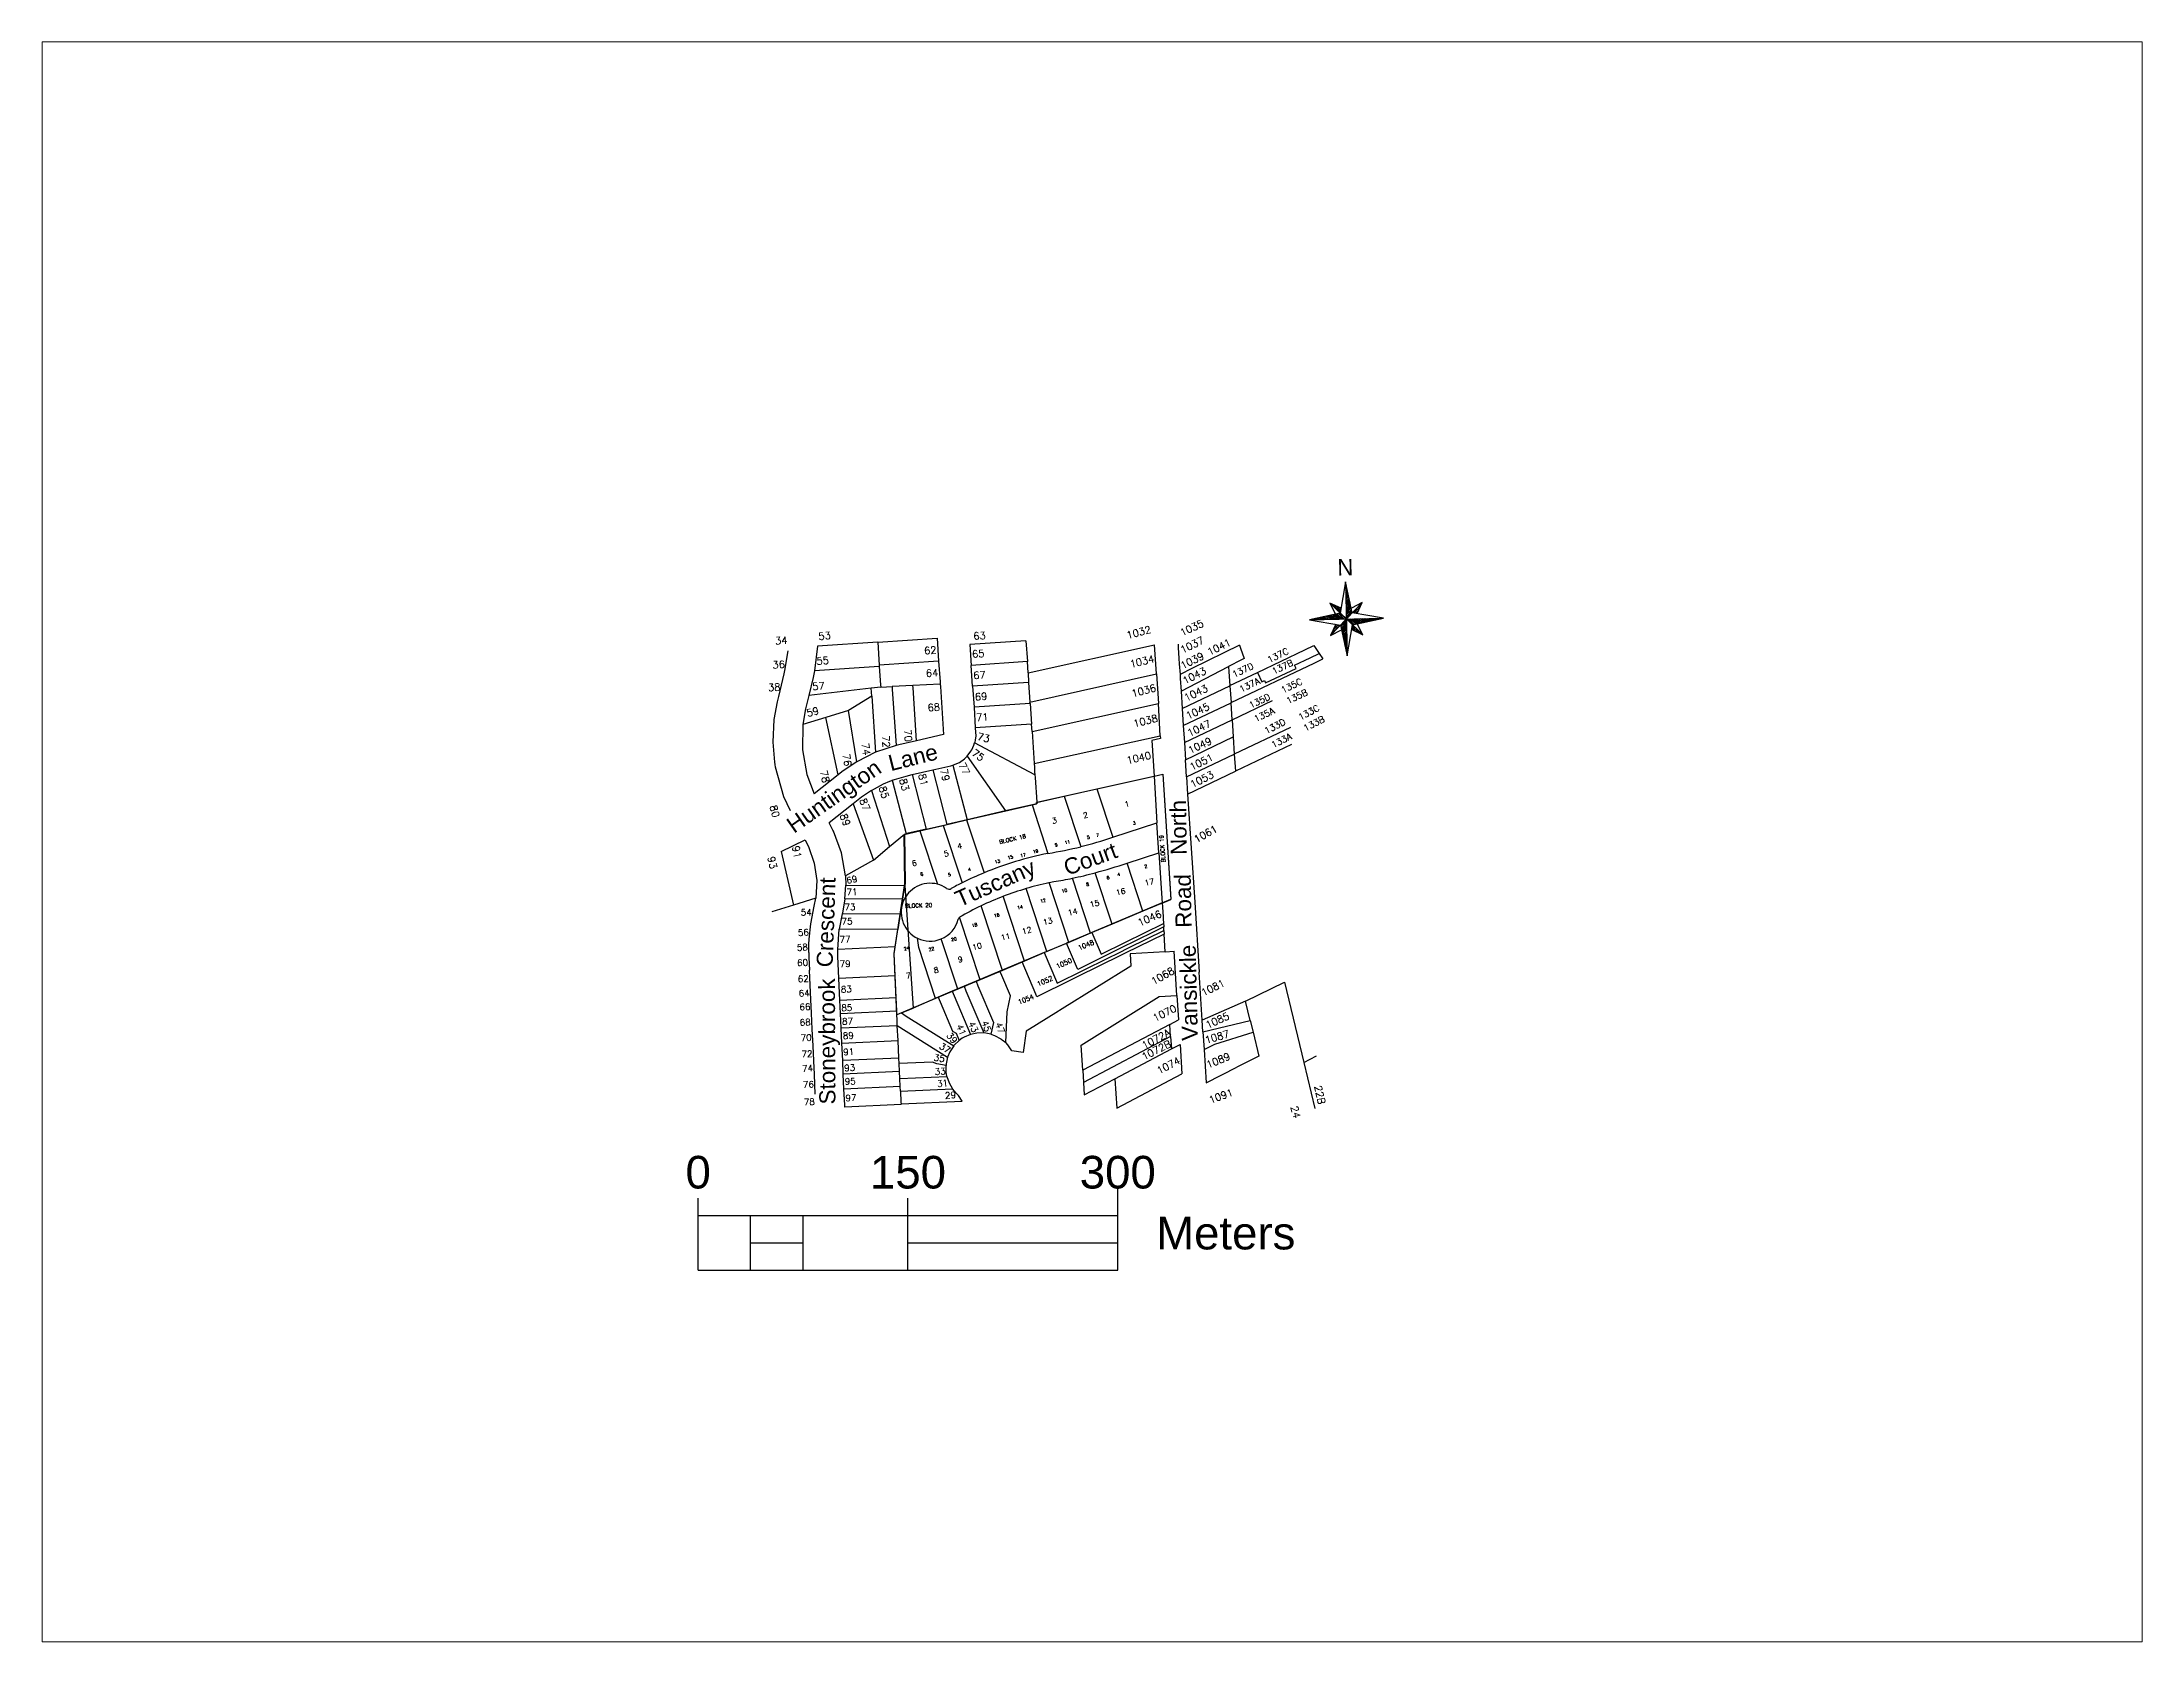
# Paper-space layout 'Layout1' of a CAD drawing. Header units: inches. Extents: x 1.05 to 9.45, y 0.8 to 7.2.
# The model-space entities are those that its viewports show. They can reach past a viewport. Long polylines and large blocks are cut down to what shows.
import ezdxf
from ezdxf.enums import TextEntityAlignment as Align

# ---------------------------------------------------------------- set-up
doc = ezdxf.new("R2010")
doc.units = ezdxf.units.IN
doc.header["$MEASUREMENT"] = 0
doc.layers.get('0').update_dxf_attribs({"color": 170})
for name, color, linetype, lineweight in [('Address', 3, 'Continuous', 30), ('Lot_Num', 6, 'Continuous', 30), ('Parcel', 8, 'Continuous', 30), ('Street Name', 244, 'Continuous', 30)]:
    doc.layers.add(name, color=color, linetype=linetype, lineweight=lineweight)
doc.layers.add('NewParcel', color=10, linetype='Continuous')
doc.styles.add('$1$North Arrow Text', font='', dxfattribs={"height": 0.1})
doc.styles.add('$5$Scale Bar', font='arial.ttf')
doc.styles.add('ROMANS', font='romans.shx', dxfattribs={"height": 0.05})
doc.styles.get("Standard").update_dxf_attribs({"font": 'arial.ttf'})
doc.styles.get('$1$North Arrow Text').set_extended_font_data('Bodoni MT')

# ---------------------------------------------------------------- blocks, each defined once
blk = doc.blocks.new('*U18')
at = {"linetype": 'ByBlock', "lineweight": -2}
h = blk.add_hatch(dxfattribs=at)
h.set_pattern_fill('ANSI31', color=0, scale=0.070276, angle=1.1825, style=0)
h.set_pattern_definition([(46.1825, (-0.367462, -0.398262), (-0.00633846, 0.00608208), [])])
h.paths.add_polyline_path([(0, 0), (0.043, 0.045), (-0.006, 0.271)])
h = blk.add_hatch(dxfattribs=at)
h.set_pattern_fill('ANSI31', color=0, scale=0.070276, angle=91.1825, style=0)
h.set_pattern_definition([(136.1825, (0.398262, -0.367462), (-0.00608208, -0.00633846), [])])
h.paths.add_polyline_path([(-0.271, -0.006), (0, 0), (-0.045, 0.043)])
h = blk.add_hatch(dxfattribs=at)
h.set_pattern_fill('ANSI31', color=0, scale=0.070276, angle=214.1825, style=0)
h.set_pattern_definition([(259.1825, (0.398262, -0.367462), (0.00862842, -0.00164869), [])])
h.paths.add_polyline_path([(-0.121, 0.116), (-0.045, 0.043), (-0.039, 0.078)])
h = blk.add_hatch(dxfattribs=at)
h.set_pattern_fill('ANSI31', color=0, scale=0.070276, angle=-88.8175, style=0)
h.set_pattern_definition([(316.1825, (-0.398262, 0.367462), (0.00608208, 0.00633846), [])])
h.paths.add_polyline_path([(0.271, 0.006), (0, 0), (0.045, -0.043)])
h = blk.add_hatch(dxfattribs=at)
h.set_pattern_fill('ANSI31', color=0, scale=0.070276, angle=124.1825, style=0)
h.set_pattern_definition([(169.1825, (-0.367462, -0.398262), (-0.00164869, -0.00862842), [])])
h.paths.add_polyline_path([(0.043, 0.045), (0.078, 0.039), (0.116, 0.121)])
h = blk.add_hatch(dxfattribs=at)
h.set_pattern_fill('ANSI31', color=0, scale=0.070276, angle=304.1825, style=0)
h.set_pattern_definition([(349.1825, (0.367462, 0.398262), (0.00164869, 0.00862842), [])])
h.paths.add_polyline_path([(-0.116, -0.121), (-0.043, -0.045), (-0.078, -0.039)])
h = blk.add_hatch(dxfattribs=at)
h.set_pattern_fill('ANSI31', color=0, scale=0.070276, angle=181.1825, style=0)
h.set_pattern_definition([(226.1825, (0.367462, 0.398262), (0.00633846, -0.00608208), [])])
h.paths.add_polyline_path([(0.006, -0.271), (0, 0), (-0.043, -0.045)])
h = blk.add_hatch(dxfattribs=at)
h.set_pattern_fill('ANSI31', color=0, scale=0.070276, angle=34.1825, style=0)
h.set_pattern_definition([(79.1825, (-0.398262, 0.367462), (-0.00862842, 0.00164869), [])])
h.paths.add_polyline_path([(0.121, -0.116), (0.045, -0.043), (0.039, -0.078)])
at = {"color": 0, "linetype": 'ByBlock', "lineweight": -2}
blk.add_lwpolyline([(0.045, -0.043), (0.271, 0.006), (0.043, 0.045), (-0.006, 0.271), (-0.045, 0.043), (-0.271, -0.006), (-0.043, -0.045), (0.006, -0.271)], close=True, dxfattribs=at)
for points in [[(-0.006, 0.271), (0.006, -0.271)], [(-0.271, -0.006), (0.271, 0.006)], [(0, 0), (-0.121, 0.116)], [(-0.039, 0.078), (-0.121, 0.116), (-0.079, 0.036)], [(0, 0), (-0.116, -0.121)], [(0, 0), (0.116, 0.121)], [(0, 0), (0.121, -0.116)], [(0.078, 0.039), (0.116, 0.121), (0.036, 0.079)], [(-0.078, -0.039), (-0.116, -0.121), (-0.036, -0.079)], [(0.039, -0.078), (0.121, -0.116), (0.079, -0.036)]]:
    blk.add_lwpolyline(points, dxfattribs=at)
at = {"color": 252, "linetype": 'ByBlock', "lineweight": -2, "insert": (-0.008, 0.379), "char_height": 0.12, "attachment_point": 5, "rotation": 1.1825, "style": '$1$North Arrow Text'}
blk.add_mtext('N', dxfattribs=at)
blk = doc.blocks.new('*U24')
for p, q in [((0, 0.25), (0, 0.33)), ((0.9645, 0.25), (0.9645, 0.33)), ((1.9291, 0.125), (1.9291, 0.375)), ((1.9291, 0.25), (1.9291, 0.33)), ((0, 0), (0, 0.25)), ((0.9645, 0.25), (0, 0.25)), ((0.2411, 0.125), (0.2411, 0.25)), ((0.4823, 0.125), (0.4823, 0.25)), ((1.9291, 0.25), (0.9645, 0.25)), ((0.9645, 0.125), (0.9645, 0.25)), ((0.2411, 0), (0.2411, 0.125)), ((0.2411, 0.125), (0.4823, 0.125)), ((0.4823, 0), (0.4823, 0.125)), ((0.9645, 0), (0.9645, 0.125)), ((0.9645, 0.125), (1.9291, 0.125)), ((1.9291, 0), (1.9291, 0.125)), ((0.4823, 0), (0.9645, 0)), ((0, 0), (0.2411, 0)), ((0.2411, 0), (0.4823, 0)), ((0.9645, 0), (1.9291, 0))]:
    blk.add_line(p, q)
at = {"style": '$5$Scale Bar'}
for tag, p in [('Map.ScaleBar.Div0', (0, 0.33)), ('Map.ScaleBar.Div', (2, 0.33)), ('Map.ScaleBar.Div2', (4, 0.33))]:
    blk.add_attdef(tag, text='', height=0.15, dxfattribs=at).set_placement(p, align=Align.BOTTOM_CENTER)
blk.add_attdef('Map.ScaleBar.Units.Label', text='', height=0.15, dxfattribs=at).set_placement((4.1763, 0.17), align=Align.MIDDLE_LEFT)
blk = doc.blocks.new('ACMAP_ANN_TEMPLATE_StreetName')
at = {"layer": 'Street Name'}
blk.add_attdef('Streetname', (0, 0), '', height=10, dxfattribs=at)
blk = doc.blocks.new('ACMAP_ANN_TEMPLATE_StreetSuf')
at = {"layer": 'Street Name'}
blk.add_attdef('streetsuf', (0, 0), '', height=10, dxfattribs=at)
blk = doc.blocks.new('ACMAP_ANN_TEMPLATE_sufdir')
at = {"layer": 'Street Name'}
blk.add_attdef('sufdir', (0, 0), '', height=10, dxfattribs=at)

msp = doc.modelspace()

# ---------------------------------------------------------------- linework, layer by layer
at = {"layer": 'NewParcel'}
for p, q in [((640461.5, 4780756.1), (640481.8, 4780760.6)), ((640481.8, 4780760.6), (640517.3, 4780768.5)), ((640481.8, 4780760.6), (640491.8, 4780730.5)), ((640517.4, 4780768.5), (640522.8, 4780769.8)), ((640522.8, 4780769.8), (640527.8, 4780691.8)), ((640400.8, 4780741.3), (640441.5, 4780750.7)), ((640441.5, 4780750.7), (640444.3, 4780751.3)), ((640441.5, 4780750.7), (640451.4, 4780720.5)), ((640444.3, 4780752.2), (640461.5, 4780756.1)), ((640444.3, 4780751.3), (640444.3, 4780752.2)), ((640461.5, 4780756.1), (640471.9, 4780724.7)), ((640362, 4780732.3), (640371.8, 4780734.6)), ((640362.4, 4780701.7), (640362, 4780732.3)), ((640371.8, 4780734.6), (640386.3, 4780737.9)), ((640371.8, 4780734.6), (640382.7, 4780701.3)), ((640386.3, 4780737.9), (640400.8, 4780741.3)), ((640386.3, 4780737.9), (640398.1, 4780702.2)), ((640400.8, 4780741.3), (640411.7, 4780708.4)), ((640491.8, 4780730.5), (640519.2, 4780739.4)), ((640500.7, 4780714.4), (640520.4, 4780720.9)), ((640520.4, 4780720.9), (640522.5, 4780689.6)), ((640491.4, 4780676.5), (640480.8, 4780708.4)), ((640510.5, 4780684.5), (640500.7, 4780714.4)), ((640355.7, 4780658.1), (640362.4, 4780701.7)), ((640362.4, 4780701.7), (640360.9, 4780692)), ((640360.9, 4780692), (640362.4, 4780701.7)), ((640362.4, 4780701.7), (640362.4, 4780701.7)), ((640436.9, 4780653.5), (640423.6, 4780693.8)), ((640450.8, 4780659.4), (640437.9, 4780698.6)), ((640452.1, 4780702.3), (640455, 4780702.9)), ((640464.3, 4780665.1), (640452.1, 4780702.3)), ((640477.9, 4780670.8), (640466.6, 4780705)), ((640359.7, 4780682.4), (640359.4, 4780682.5)), ((640360.4, 4780686.7), (640359.7, 4780682.4)), ((640361.2, 4780691.9), (640360.4, 4780686.7)), ((640360.9, 4780692), (640361.2, 4780691.9)), ((640409.2, 4780641.8), (640396.3, 4780680.8)), ((640423.1, 4780647.7), (640409.8, 4780687.9)), ((640510.5, 4780684.5), (640491.4, 4780676.5)), ((640522.5, 4780689.6), (640510.5, 4780684.5)), ((640522.5, 4780689.6), (640527.8, 4780691.8)), ((640371, 4780661.9), (640370.3, 4780667.7)), ((640395.3, 4780636), (640385, 4780667.3)), ((640477.9, 4780670.8), (640464.3, 4780665.1)), ((640491.4, 4780676.5), (640477.9, 4780670.8)), ((640357.4, 4780620), (640355.7, 4780658.1)), ((640381.5, 4780630.2), (640371, 4780661.9)), ((640436.9, 4780653.5), (640423.1, 4780647.7)), ((640450.8, 4780659.4), (640436.9, 4780653.5)), ((640464.3, 4780665.1), (640450.8, 4780659.4)), ((640358.6, 4780644.7), (640358.6, 4780644.7)), ((640409.2, 4780641.8), (640395.3, 4780636)), ((640423.1, 4780647.7), (640409.2, 4780641.8)), ((640381.5, 4780630.2), (640357.4, 4780620)), ((640395.3, 4780636), (640381.5, 4780630.2))]:
    msp.add_line(p, q, dxfattribs=at)
for points in [[(640517.4, 4780768.5), (640519.2, 4780739.4)], [(640520.4, 4780720.9), (640519.2, 4780739.4)]]:
    msp.add_lwpolyline(points, dxfattribs=at)
for centre, radius, start, end in [((640493.5, 4780511.1), 213.6, 101.3717, 112.5404), ((640411.6, 4780968.2), 250.9, 279.1306, 283.8978), ((640411.8, 4780968.3), 250.9, 283.8554, 288.5926), ((640493.5, 4780511.1), 213.6, 112.5406, 116.5456), ((640411.8, 4780968.3), 268.9, 281.7463, 284.8757), ((640412.4, 4780968.5), 268.9, 284.737, 289.1554), ((640378.1, 4780683.9), 18, 75.1003, 244.4741), ((640378.1, 4780683.9), 18, 55.4616, 75.244), ((640389.9, 4780701), 2.74, 235.4547, 298.812), ((640493.5, 4780511.1), 213.6, 116.5478, 118.6196), ((640493.6, 4780511.1), 195.6, 110.9387, 115.3494), ((640493.6, 4780511.1), 195.6, 106.5468, 110.9419), ((640493.5, 4780511.1), 195.6, 102.2451, 106.5414), ((640411.8, 4780968.3), 268.9, 279.2566, 281.7521), ((640378.1, 4780683.9), 18, 292.4163, 345.9124), ((640393.7, 4780681.5), 2.74, 314.8223, 346.1894), ((640493.6, 4780511.1), 195.6, 115.3756, 119.8294), ((640378.1, 4780683.9), 18, 244.3472, 292.4435)]:
    msp.add_arc(centre, radius, start, end, dxfattribs=at)
at = {"layer": 'Parcel', "color": 241, "linetype": 'Continuous'}
for p, q in [((640345.5, 4780851.8), (640308, 4780849.3)), ((640345.5, 4780851.8), (640382.5, 4780854.3)), ((640345.5, 4780851.8), (640346.5, 4780837.5)), ((640382.5, 4780854.3), (640383.4, 4780840)), ((640437.7, 4780852.7), (640402.8, 4780850.4)), ((640402.8, 4780850.4), (640403.6, 4780837.4)), ((640437.7, 4780852.8), (640437.7, 4780852.7)), ((640437.7, 4780852.7), (640438.6, 4780839.8)), ((640439, 4780832.9), (640517.7, 4780850.3)), ((640518.9, 4780832.1), (640517.7, 4780850.3)), ((640616.7, 4780849.8), (640620.1, 4780844.9)), ((640308, 4780849.3), (640306.2, 4780834.1)), ((640346.5, 4780836.8), (640306.2, 4780834.1)), ((640383.4, 4780840), (640346.5, 4780837.5)), ((640346.5, 4780837.5), (640346.5, 4780836.8)), ((640438.6, 4780839.8), (640403.6, 4780837.4)), ((640404.5, 4780824.5), (640403.6, 4780837.4)), ((640439, 4780832.9), (640438.6, 4780839.8)), ((640534.2, 4780821.4), (640563.8, 4780836.7)), ((640620.1, 4780844.9), (640622.4, 4780841.5)), ((640283.9, 4780818), (640287.3, 4780832.2)), ((640341.4, 4780823.2), (640302.6, 4780818.8)), ((640347.4, 4780823.9), (640341.4, 4780823.2)), ((640341.8, 4780818.3), (640341.4, 4780823.2)), ((640347.4, 4780823.9), (640354.4, 4780824.2)), ((640367.4, 4780824.9), (640354.4, 4780824.2)), ((640384.4, 4780825.7), (640367.4, 4780824.9)), ((640439.4, 4780826.8), (640404.5, 4780824.5)), ((640404.5, 4780824.5), (640405.4, 4780811.5)), ((640439, 4780832.9), (640439.4, 4780826.8)), ((640439.4, 4780826.8), (640440.2, 4780814.6)), ((640440.2, 4780814.6), (640518.9, 4780832.1)), ((640518.9, 4780832.1), (640520.1, 4780813.8)), ((640534.9, 4780810.7), (640564.6, 4780824.8)), ((640564.6, 4780824.9), (640581.8, 4780833.1)), ((640564.6, 4780824.8), (640564.6, 4780824.9)), ((640564.6, 4780824.8), (640565.3, 4780814.3)), ((640341.8, 4780818.3), (640327.3, 4780809.4)), ((640341.8, 4780818.3), (640344.1, 4780783.4)), ((640440.3, 4780813.8), (640405.4, 4780811.5)), ((640405.4, 4780811.5), (640406.2, 4780798.5)), ((640440.3, 4780813.8), (640440.2, 4780814.6)), ((640440.3, 4780813.8), (640441.2, 4780800.9)), ((640441.5, 4780796.4), (640520.1, 4780813.8)), ((640521.3, 4780793.7), (640520.1, 4780813.8)), ((640534.2, 4780821.4), (640534.9, 4780810.7)), ((640534.9, 4780810.7), (640535.6, 4780800)), ((640535.6, 4780800), (640565.3, 4780814.2)), ((640565.3, 4780814.2), (640565.3, 4780814.3)), ((640565.9, 4780803.6), (640565.3, 4780814.2)), ((640565.9, 4780803.6), (640591, 4780815.5)), ((640280.4, 4780789.7), (640281.1, 4780803.8)), ((640313.2, 4780805.1), (640298.9, 4780800.6)), ((640327.3, 4780809.4), (640313.2, 4780805.1)), ((640320.9, 4780769.3), (640313.2, 4780805.1)), ((640332.5, 4780777.5), (640327.3, 4780809.4)), ((640441.2, 4780800.9), (640406.2, 4780798.5)), ((640441.5, 4780796.4), (640441.2, 4780800.9)), ((640535.6, 4780800), (640536.3, 4780789.4)), ((640536.3, 4780789.4), (640565.9, 4780803.5)), ((640565.9, 4780803.5), (640565.9, 4780803.6)), ((640565.9, 4780803.5), (640566.6, 4780792.9)), ((640602.2, 4780798.9), (640567.3, 4780782.2)), ((640356.9, 4780787.6), (640344.1, 4780783.4)), ((640443.3, 4780769.4), (640405.8, 4780789.3)), ((640441.5, 4780796.4), (640442.8, 4780776.3)), ((640442.8, 4780776.3), (640521.3, 4780793.7)), ((640536.3, 4780789.4), (640536.9, 4780778.7)), ((640536.9, 4780778.7), (640566.6, 4780792.9)), ((640566.6, 4780792.9), (640567.3, 4780782.2)), ((640602.8, 4780788.2), (640568, 4780771.6)), ((640344.1, 4780783.4), (640332.5, 4780777.5)), ((640367, 4780769.5), (640379.7, 4780772.4)), ((640379.7, 4780772.4), (640388.4, 4780738.5)), ((640392.3, 4780775.4), (640401.1, 4780741.4)), ((640401.1, 4780780.9), (640424.9, 4780746.9)), ((640537.6, 4780768.1), (640536.9, 4780778.7)), ((640537.6, 4780768.1), (640567.3, 4780782.2)), ((640538.3, 4780757.4), (640568, 4780771.6)), ((640567.3, 4780782.2), (640568, 4780771.6)), ((640320.9, 4780769.3), (640306, 4780757.6)), ((640341.7, 4780759.7), (640352.9, 4780724.7)), ((640354.5, 4780766), (640363.1, 4780732.7)), ((640367, 4780769.5), (640375.7, 4780735.6)), ((640444.4, 4780752.3), (640517.4, 4780768.5)), ((640330.3, 4780751.3), (640315.2, 4780739.5)), ((640330.3, 4780751.3), (640342.9, 4780716.3)), ((640424.9, 4780746.9), (640401.1, 4780741.4)), ((640538.3, 4780757.4), (640542.8, 4780690.1)), ((640352.9, 4780724.7), (640362.1, 4780732.4)), ((640362.1, 4780732.4), (640363.1, 4780732.7)), ((640375.7, 4780735.6), (640388.4, 4780738.5)), ((640401.1, 4780741.4), (640388.4, 4780738.5)), ((640285.5, 4780721.7), (640300.3, 4780729)), ((640285.5, 4780721.7), (640293.1, 4780688.3)), ((640342.9, 4780716.3), (640352.9, 4780724.7)), ((640342.9, 4780716.3), (640325.5, 4780706.6)), ((640325.5, 4780706.6), (640325.7, 4780700.7)), ((640307, 4780692.7), (640293.1, 4780688.3)), ((640325.1, 4780692.2), (640325.7, 4780700.7)), ((640325.7, 4780700.7), (640362.3, 4780700.6)), ((640361, 4780692.1), (640362.3, 4780700.6)), ((640362.3, 4780700.6), (640367.5, 4780624.3)), ((640293.1, 4780688.3), (640279.7, 4780684.1)), ((640323.3, 4780682.8), (640321.5, 4780673.3)), ((640359.5, 4780682.6), (640323.3, 4780682.8)), ((640361, 4780692.1), (640325.1, 4780692.2)), ((640359.5, 4780682.6), (640358, 4780673.1)), ((640361, 4780692.1), (640359.5, 4780682.6)), ((640522.4, 4780689.8), (640478.6, 4780671.3)), ((640522.4, 4780689.8), (640527.8, 4780692.1)), ((640542.8, 4780690.1), (640545.5, 4780646.7)), ((640302.8, 4780667.2), (640303.8, 4780676.7)), ((640320.7, 4780660.7), (640321.5, 4780673.3)), ((640358, 4780673.1), (640321.5, 4780673.3)), ((640356.4, 4780662.3), (640358, 4780673.1)), ((640478.6, 4780671.3), (640463, 4780664.7)), ((640523.5, 4780672.5), (640523.4, 4780674.7)), ((640523.5, 4780672.5), (640523.7, 4780670.3)), ((640524.4, 4780659.3), (640523.7, 4780670.3)), ((640356.4, 4780662.3), (640320.7, 4780660.7)), ((640449.1, 4780658.9), (640435.3, 4780653.1)), ((640449.1, 4780658.9), (640463, 4780664.7)), ((640524.4, 4780659.3), (640529.9, 4780659.6)), ((640531.6, 4780632.1), (640529.9, 4780659.6)), ((640303.5, 4780638.6), (640303.1, 4780647.8)), ((640356.3, 4780644.3), (640321.4, 4780642.7)), ((640322, 4780629.2), (640321.4, 4780642.7)), ((640356.9, 4780630.8), (640356.3, 4780644.3)), ((640406.7, 4780640.9), (640399.3, 4780637.8)), ((640421.5, 4780647.2), (640406.7, 4780640.9)), ((640435.3, 4780653.1), (640421.5, 4780647.2)), ((640547.3, 4780616.7), (640545.5, 4780646.7)), ((640574.3, 4780628.6), (640598.5, 4780640.4)), ((640598.5, 4780640.4), (640610.6, 4780590.5)), ((640303.9, 4780629.5), (640303.5, 4780638.6)), ((640304.3, 4780621.1), (640303.9, 4780629.5)), ((640322, 4780629.2), (640356.9, 4780630.8)), ((640322.4, 4780620.9), (640322, 4780629.2)), ((640357.3, 4780622.5), (640356.9, 4780630.8)), ((640383.2, 4780631), (640367.5, 4780624.3)), ((640391.9, 4780634.7), (640383.2, 4780631)), ((640399.3, 4780637.8), (640391.9, 4780634.7)), ((640531.6, 4780632.1), (640532.6, 4780616.9)), ((640574.3, 4780628.6), (640547.3, 4780616.7)), ((640577.2, 4780616.6), (640574.3, 4780628.6)), ((640304.8, 4780611.1), (640304.3, 4780621.1)), ((640322.4, 4780620.9), (640357.3, 4780622.5)), ((640322.8, 4780611.7), (640322.4, 4780620.9)), ((640357.4, 4780620), (640357.3, 4780622.5)), ((640360.2, 4780621.2), (640357.4, 4780620)), ((640527.3, 4780614.1), (640532.6, 4780616.9)), ((640547.8, 4780609.5), (640547.3, 4780616.7)), ((640547.8, 4780609.5), (640577.2, 4780616.6)), ((640577.2, 4780616.6), (640579, 4780609.2)), ((640305.3, 4780600.8), (640304.8, 4780611.1)), ((640357.7, 4780613.3), (640322.8, 4780611.7)), ((640323.2, 4780602.5), (640322.8, 4780611.7)), ((640323.2, 4780602.5), (640358.2, 4780604.1)), ((640323.7, 4780591.6), (640323.2, 4780602.5)), ((640357.7, 4780613.5), (640389, 4780593.7)), ((640357.7, 4780613.5), (640357.7, 4780613.3)), ((640358.2, 4780604.1), (640357.7, 4780613.3)), ((640358.7, 4780593.2), (640358.2, 4780604.1)), ((640473, 4780585.7), (640472, 4780601.2)), ((640527.3, 4780614.1), (640473, 4780585.7)), ((640527.7, 4780606.5), (640473.5, 4780577.9)), ((640527.7, 4780606.5), (640527.3, 4780614.1)), ((640527.7, 4780606.5), (640528.2, 4780598.9)), ((640528.2, 4780598.9), (640533.6, 4780601.7)), ((640533.6, 4780601.7), (640534.7, 4780583.4)), ((640547.8, 4780609.5), (640548.5, 4780598.4)), ((640579, 4780609.2), (640582.6, 4780594.3)), ((640305.7, 4780591.4), (640305.3, 4780600.8)), ((640306.1, 4780583), (640305.7, 4780591.4)), ((640358.7, 4780593.2), (640323.7, 4780591.6)), ((640324.1, 4780583.2), (640323.7, 4780591.6)), ((640358.8, 4780589.7), (640358.7, 4780593.2)), ((640359.1, 4780584.8), (640358.8, 4780589.7)), ((640493.1, 4780580.3), (640528.2, 4780598.9)), ((640548.5, 4780598.4), (640549.8, 4780577.7)), ((640582.6, 4780594.3), (640569, 4780587.4)), ((640610.6, 4780590.5), (640618.4, 4780594.5)), ((640610.6, 4780590.5), (640617.5, 4780561.8)), ((640306.6, 4780570.8), (640306.1, 4780583)), ((640359.1, 4780584.8), (640324.1, 4780583.2)), ((640324.5, 4780573.8), (640324.1, 4780583.2)), ((640359.5, 4780575.4), (640324.5, 4780573.8)), ((640359.3, 4780580.5), (640359.1, 4780584.8)), ((640359.3, 4780580.5), (640388.5, 4780581.8)), ((640359.5, 4780575.4), (640359.3, 4780580.5)), ((640359.6, 4780572.5), (640359.5, 4780575.4)), ((640473, 4780585.7), (640473.5, 4780577.9)), ((640549.8, 4780577.7), (640569, 4780587.4)), ((640360, 4780564.2), (640325, 4780562.6)), ((640359.6, 4780572.5), (640392.1, 4780574)), ((640360, 4780564.6), (640398.1, 4780566.4)), ((640360, 4780564.2), (640360, 4780564.6))]:
    msp.add_line(p, q, dxfattribs=at)
for points in [[(640532.3, 4780850.7, 0), (640532.5, 4780848.5, 0), (640532.9, 4780841.8, 0)], [(640570.6, 4780850, 0), (640540.9, 4780835.4, 0), (640533.6, 4780831.8, 0)], [(640570.6, 4780850, 0), (640571.2, 4780848.1, 0), (640573.4, 4780841.7, 0)], [(640581.8, 4780833.1, 0), (640611.2, 4780847.2, 0), (640616.7, 4780849.8, 0)], [(640287.3, 4780832.2, 0), (640287.8, 4780834.2, 0), (640289.8, 4780846.5, 0)], [(640346.5, 4780836.8, 0), (640347.3, 4780825.4, 0), (640347.4, 4780823.9, 0)], [(640383.4, 4780840, 0), (640384.3, 4780827.2, 0), (640384.4, 4780825.7, 0)], [(640532.9, 4780841.8, 0), (640533.1, 4780838.4, 0), (640533.6, 4780831.8, 0)], [(640573.4, 4780841.7, 0), (640571.9, 4780840.8, 0), (640563.8, 4780836.7, 0)], [(640563.8, 4780836.7, 0), (640564, 4780833.4, 0), (640564.6, 4780824.9, 0)], [(640565.3, 4780814.3, 0), (640616.9, 4780838.9, 0), (640622.4, 4780841.5, 0)], [(640581.8, 4780833.1, 0), (640584.5, 4780827.3, 0), (640586.1, 4780828.1, 0), (640586.8, 4780826.6, 0), (640605.8, 4780835.6, 0), (640604.8, 4780837.6, 0), (640614.6, 4780842.2, 0), (640620.1, 4780844.9, 0)], [(640306.2, 4780834.1, 0), (640305.3, 4780830, 0), (640302.6, 4780818.8, 0)], [(640354.4, 4780824.2, 0), (640354.5, 4780822.7, 0), (640356.9, 4780787.6, 0)], [(640369.7, 4780790.6, 0), (640367.5, 4780823.4, 0), (640367.4, 4780824.9, 0)], [(640384.4, 4780825.7, 0), (640384.5, 4780824.2, 0), (640386.5, 4780794.5, 0), (640369.7, 4780790.6, 0)], [(640533.6, 4780831.8, 0), (640533.7, 4780829.3, 0), (640534.2, 4780821.4, 0)], [(640281.1, 4780803.8, 0), (640283.1, 4780814.7, 0), (640283.9, 4780818, 0)], [(640302.6, 4780818.8, 0), (640300.6, 4780810.5, 0), (640298.9, 4780800.6, 0)], [(640298.9, 4780800.6, 0), (640298.7, 4780784.9, 0), (640301.5, 4780769.5, 0), (640306, 4780757.6, 0)], [(640406.2, 4780798.5, 0), (640406.4, 4780795.8, 0), (640406.5, 4780793.7, 0), (640406.1, 4780790.9, 0), (640405.9, 4780789.6, 0), (640405.8, 4780789.3, 0)], [(640281.7, 4780775.7, 0), (640281.4, 4780777.2, 0), (640280.4, 4780789.7, 0)], [(640369.7, 4780790.6, 0), (640358.6, 4780788.1, 0), (640356.9, 4780787.6, 0)], [(640401.1, 4780780.9, 0), (640403.5, 4780784, 0), (640404, 4780784.9, 0), (640405.3, 4780787.9, 0), (640405.8, 4780789.3, 0)], [(640521.3, 4780793.7, 0), (640521.4, 4780792, 0), (640516, 4780790.8, 0), (640517.4, 4780768.5, 0)], [(640291.2, 4780746.9, 0), (640287.2, 4780755.7, 0), (640281.9, 4780774.2, 0), (640281.7, 4780775.7, 0)], [(640332.5, 4780777.5, 0), (640332, 4780777.3, 0), (640323.2, 4780771.2, 0), (640320.9, 4780769.3, 0)], [(640379.7, 4780772.4, 0), (640390.9, 4780775, 0), (640392.3, 4780775.4, 0)], [(640392.3, 4780775.4, 0), (640392.7, 4780775.5, 0), (640396.3, 4780777.1, 0), (640399.5, 4780779.3, 0), (640401.1, 4780780.9, 0)], [(640442.8, 4780776.3, 0), (640443, 4780774.1, 0), (640443.1, 4780771.2, 0), (640443.3, 4780769.4, 0)], [(640341.7, 4780759.7, 0), (640335.5, 4780755.4, 0), (640330.3, 4780751.3, 0)], [(640341.7, 4780759.7, 0), (640349.1, 4780763.7, 0), (640353.1, 4780765.5, 0), (640354.2, 4780765.9, 0), (640354.5, 4780766, 0)], [(640354.5, 4780766, 0), (640355.1, 4780766.2, 0), (640355.9, 4780766.5, 0), (640363.1, 4780768.6, 0), (640367, 4780769.5, 0)], [(640443.3, 4780769.4, 0), (640443.4, 4780767.7, 0), (640444.4, 4780752.3, 0)], [(640517.4, 4780768.5, 0), (640522.9, 4780769.7, 0), (640527.8, 4780692.1, 0)], [(640537.6, 4780768.1, 0), (640538.3, 4780757.4, 0), (640538.3, 4780757.4, 0)], [(640444.4, 4780752.3, 0), (640444.5, 4780751.4, 0), (640424.9, 4780746.9, 0)], [(640325.5, 4780706.6, 0), (640323, 4780720.8, 0), (640317.9, 4780734.4, 0), (640317.6, 4780735, 0), (640315.2, 4780739.5, 0)], [(640362.1, 4780732.4, 0), (640362.5, 4780701.8, 0), (640362.3, 4780700.6, 0)], [(640375.7, 4780735.6, 0), (640364.5, 4780733, 0), (640363.1, 4780732.7, 0)], [(640300.3, 4780729, 0), (640301.5, 4780726.7, 0), (640302.4, 4780724.8, 0), (640306, 4780714.4, 0), (640307.6, 4780703.6, 0), (640307, 4780692.7, 0)], [(640303.8, 4780676.7, 0), (640305.9, 4780687.6, 0), (640307, 4780692.7, 0)], [(640325.1, 4780692.2, 0), (640323.5, 4780683.3, 0), (640323.3, 4780682.8, 0)], [(640522.4, 4780689.8, 0), (640523, 4780681.3, 0), (640523.1, 4780679.9, 0), (640523.3, 4780676.8, 0)], [(640302.6, 4780658.8, 0), (640302.7, 4780664, 0), (640302.8, 4780667.2, 0)], [(640523.7, 4780670.3, 0), (640499.5, 4780658.4, 0), (640492.8, 4780655.1, 0), (640487.3, 4780652.4, 0), (640444.5, 4780631.3, 0), (640443.8, 4780632.9, 0), (640435.3, 4780653.1, 0)], [(640449.1, 4780658.9, 0), (640456.8, 4780640.8, 0), (640457.2, 4780639.8, 0), (640489.1, 4780655.5, 0), (640495, 4780658.4, 0), (640502, 4780661.9, 0), (640523.5, 4780672.5, 0)], [(640523.4, 4780674.7, 0), (640516.8, 4780671.4, 0), (640496.6, 4780661.5, 0), (640492, 4780659.2, 0), (640469.9, 4780648.3, 0), (640469.7, 4780648.7, 0), (640463, 4780664.7, 0)], [(640478.6, 4780671.3, 0), (640484.4, 4780657.7, 0), (640499.7, 4780665.2, 0), (640523.3, 4780676.8, 0)], [(640523.3, 4780676.8, 0), (640523.4, 4780675.4, 0), (640523.4, 4780674.7, 0)], [(640302.6, 4780658.8, 0), (640302.7, 4780656.7, 0), (640302.7, 4780655.8, 0), (640303.1, 4780647.8, 0)], [(640321.4, 4780642.7, 0), (640320.7, 4780656.6, 0), (640320.7, 4780659.7, 0), (640320.7, 4780660.7, 0)], [(640356.3, 4780644.3, 0), (640355.7, 4780658.2, 0), (640356.4, 4780662.3, 0)], [(640524.4, 4780659.3, 0), (640502.5, 4780657.9, 0), (640503, 4780650.3, 0), (640460.2, 4780623.8, 0), (640456.3, 4780621.3, 0), (640439.9, 4780611.2, 0), (640437.9, 4780609.9, 0), (640436, 4780596.7, 0)], [(640406.7, 4780640.9, 0), (640407.8, 4780638.2, 0), (640417.5, 4780615.3, 0), (640415.9, 4780608, 0)], [(640425.1, 4780602.8, 0), (640426.1, 4780622, 0), (640428, 4780631.8, 0), (640422.7, 4780644.5, 0), (640421.5, 4780647.2, 0)], [(640383.2, 4780631, 0), (640384.4, 4780628.2, 0), (640392.1, 4780610, 0), (640394.2, 4780608.7, 0), (640396.2, 4780604.1, 0)], [(640391.9, 4780634.7, 0), (640393, 4780631.9, 0), (640403.2, 4780607.9, 0)], [(640399.3, 4780637.8, 0), (640400.4, 4780635, 0), (640411.6, 4780608.8, 0)], [(640472, 4780601.2, 0), (640520.5, 4780631.4, 0), (640531.6, 4780632.1, 0)], [(640357.7, 4780613.5, 0), (640357.6, 4780616.9, 0), (640357.4, 4780620, 0)], [(640360.2, 4780621.2, 0), (640360.4, 4780621.3, 0), (640367.5, 4780624.3, 0)], [(640360.2, 4780621.2, 0), (640363.3, 4780619.3, 0), (640392.8, 4780600.7, 0)], [(640396.2, 4780604.1, 0), (640393.1, 4780601.1, 0), (640392.8, 4780600.7, 0)], [(640403.2, 4780607.9, 0), (640399.3, 4780606.2, 0), (640398.1, 4780605.5, 0), (640396.2, 4780604.1, 0)], [(640411.6, 4780608.8, 0), (640407.2, 4780608.7, 0), (640403.2, 4780607.9, 0)], [(640415.9, 4780608, 0), (640411.7, 4780608.8, 0), (640411.6, 4780608.8, 0)], [(640415.9, 4780608, 0), (640418.2, 4780607.2, 0), (640422, 4780605.2, 0)], [(640422.3, 4780605, 0), (640422, 4780605.2, 0), (640422, 4780605.2, 0)], [(640422.3, 4780605, 0), (640423, 4780604.5, 0), (640425.1, 4780602.8, 0)], [(640436, 4780596.7, 0), (640429, 4780597.7, 0), (640426.5, 4780601.3, 0), (640425.1, 4780602.8, 0)], [(640548.5, 4780598.4, 0), (640555.3, 4780601.9, 0), (640579, 4780609.2, 0)], [(640388, 4780588.6, 0), (640382.2, 4780589.5, 0), (640379.5, 4780590.7, 0), (640358.8, 4780589.7, 0)], [(640389, 4780593.7, 0), (640388.1, 4780589.5, 0), (640388, 4780588.6, 0)], [(640388.5, 4780581.8, 0), (640388.1, 4780584.3, 0), (640388, 4780588.6, 0)], [(640392.8, 4780600.7, 0), (640390.4, 4780597.1, 0), (640389, 4780593.7, 0)], [(640388.5, 4780581.8, 0), (640389.9, 4780577.7, 0), (640392.1, 4780574, 0)], [(640473.5, 4780577.9, 0), (640474, 4780570.2, 0), (640493.1, 4780580.3, 0)], [(640493.1, 4780580.3, 0), (640494.3, 4780562, 0), (640534.7, 4780583.4, 0)], [(640325, 4780562.6, 0), (640325, 4780564.1, 0), (640324.5, 4780573.8, 0)], [(640359.6, 4780572.5, 0), (640359.9, 4780565.7, 0), (640360, 4780564.6, 0)], [(640398.1, 4780566.4, 0), (640395.7, 4780569.9, 0), (640394.4, 4780571.3, 0), (640392.1, 4780574, 0)]]:
    msp.add_polyline3d(points, dxfattribs=at)

# ---------------------------------------------------------------- block references
at = {"layer": 'Street Name'}
for name, p, rotation, values in [('ACMAP_ANN_TEMPLATE_StreetSuf', (640353.6, 4780771.6), 14.14179596305418, {'streetsuf': 'Lane'}), ('ACMAP_ANN_TEMPLATE_StreetName', (640293.4, 4780732.6), 35, {'Streetname': 'Huntington'}), ('ACMAP_ANN_TEMPLATE_sufdir', (640537.8, 4780719.6), 90.79631512589552, {'sufdir': 'North'}), ('ACMAP_ANN_TEMPLATE_StreetSuf', (640463.4, 4780706.5), 20, {'streetsuf': 'Court'}), ('ACMAP_ANN_TEMPLATE_StreetName', (640396.4, 4780686.9), 23.70469812245116, {'Streetname': 'Tuscany'}), ('ACMAP_ANN_TEMPLATE_StreetSuf', (640540.8, 4780674.3), 91.0424023505502, {'streetsuf': 'Road'}), ('ACMAP_ANN_TEMPLATE_StreetSuf', (640317.4, 4780649.5), 87.99999999999999, {'streetsuf': 'Crescent'}), ('ACMAP_ANN_TEMPLATE_StreetName', (640544.7, 4780604), 91.37191901549468, {'Streetname': 'Vansickle'}), ('ACMAP_ANN_TEMPLATE_StreetName', (640319.2, 4780564.3), 90.26525744415385, {'Streetname': 'Stoneybrook'})]:
    msp.add_blockref(name, p, dxfattribs=dict(at, rotation=rotation)).add_auto_attribs(values)

# ---------------------------------------------------------------- texts
at = {"layer": 'Address', "linetype": 'Continuous', "style": 'ROMANS'}
for s, p in [('7', (640483.4, 4780731)), ('3', (640506.1, 4780738.6)), ('15', (640429.9, 4780717.5)), ('17', (640437.8, 4780718.8)), ('19', (640445.6, 4780721.2)), ('9', (640457.6, 4780725)), ('11', (640465.3, 4780726.9)), ('5', (640477.6, 4780729.7)), ('6', (640373.9, 4780706.8)), ('5', (640391.2, 4780706.5)), ('4', (640403.6, 4780709.7)), ('13', (640421.8, 4780714.9)), ('6', (640489.8, 4780704.6)), ('4', (640496.5, 4780706.6)), ('2', (640513.3, 4780711.6)), ('10', (640463.5, 4780696.7)), ('8', (640477.1, 4780700.5)), ('16', (640421.4, 4780681.4)), ('14', (640435.9, 4780686.4)), ('12', (640450.2, 4780690.5)), ('20', (640394.8, 4780666.5)), ('18', (640407.6, 4780675.3)), ('24', (640365.4, 4780660.8)), ('22', (640380.8, 4780660.4))]:
    msp.add_text(s, height=2, rotation=13.0405, dxfattribs=at).set_placement(p, align=Align.RIGHT)
at = {"layer": 'Lot_Num', "color": 7, "linetype": 'Continuous', "style": 'ROMANS'}
for s, height, rotation, p in [('1035', 4.5, 24.8062, (640534.8, 4780855.5)), ('53', 4.5, 5.4398, (640308.8, 4780853.2)), ('63', 4.5, 3.1096, (640405.1, 4780853.4)), ('1037', 4.5, 25.7995, (640535.1, 4780844.8)), ('1041', 4.5, 26.3325, (640551.9, 4780843.4)), ('55', 4.5, 4.6026, (640307.6, 4780837.8)), ('65', 4.5, 3.4677, (640404.3, 4780842.2)), ('1039', 4.5, 26.5651, (640535.2, 4780834.9)), ('57', 4.5, 4.8484, (640305, 4780822)), ('67', 4.5, 4.0025, (640405.1, 4780828.9)), ('1043', 4.5, 26.5006, (640536.6, 4780825.6)), ('1043', 4.5, 25.6893, (640537.5, 4780814.9)), ('59', 4.5, 14.5607, (640301.9, 4780805.4)), ('69', 4.5, 3.7882, (640406.1, 4780815.6)), ('1045', 4.5, 24.9554, (640538.5, 4780803.7)), ('71', 4.5, 3.7887, (640406.8, 4780802.7)), ('1047', 4.5, 25.4412, (640539.4, 4780793)), ('75', 4.5, 323.6925, (640403.5, 4780782)), ('73', 4.5, 347.8581, (640407.1, 4780791.1)), ('1049', 4.5, 25.1363, (640539.9, 4780782.3)), ('79', 4.5, 283.0868, (640384.3, 4780772.5)), ('77', 4.5, 296.7748, (640395.6, 4780775.6)), ('1051', 4.5, 26.2835, (640540.9, 4780771.9)), ('1053', 4.5, 26.5661, (640541.3, 4780761.1)), ('85', 4.5, 287.2635, (640346.1, 4780761.5)), ('83', 4.5, 285.0325, (640358.9, 4780766.4)), ('81', 4.5, 283.9885, (640370.7, 4780769.5)), ('89', 4.5, 290.8054, (640321.8, 4780744.2)), ('87', 4.5, 290.8419, (640334, 4780753.7)), ('1061', 4.5, 28.7616, (640543.8, 4780726.9)), ('91', 4.5, 281.5373, (640292.2, 4780724.7)), ('93', 4.5, 283.0377, (640276.9, 4780718)), ('69', 4, 12.0995, (640326.5, 4780701.5)), ('71', 4, 1.6776, (640326.1, 4780694.4)), ('75', 4, 0.7537, (640323, 4780676.2)), ('73', 4, 0.3246, (640324.8, 4780685.1)), ('77', 4, 2.096, (640321.8, 4780664.9)), ('79', 4, 3.3122, (640321.9, 4780649.6)), ('1081', 4.5, 26.2495, (640548.1, 4780631.5)), ('83', 4, 2.1433, (640322.6, 4780633.9)), ('85', 4, 1.3964, (640322.9, 4780622.4)), ('87', 4, 2.6862, (640323.4, 4780613.9)), ('1085', 4.5, 24.1533, (640550.7, 4780611.4)), ('89', 4, 3.645, (640323.9, 4780604.9)), ('1087', 4.5, 16.202, (640549.8, 4780602)), ('91', 4, 3.3669, (640324.1, 4780594.9)), ('93', 4, 2.181, (640324.7, 4780585)), ('1089', 4.5, 22.2835, (640551, 4780586.7)), ('95', 4, 1.4971, (640325, 4780576.6)), ('97', 4, 1.9607, (640325.5, 4780566.3)), ('1091', 4.5, 19.8513, (640552.5, 4780564.8))]:
    msp.add_text(s, height=height, rotation=rotation, dxfattribs=at).set_placement(p)
for s, height, rotation, p in [('34', 4.5, 2.4817, (640289.5, 4780850.8)), ('1032', 4.5, 14.7314, (640515.9, 4780857.8)), ('36', 4.5, 2.8928, (640287.9, 4780835.9)), ('62', 4.5, 3.7883, (640382.2, 4780844.8)), ('1034', 4.5, 13.3347, (640517.9, 4780839.5)), ('137D', 4, 24.9478, (640579.8, 4780835.6)), ('137C', 4, 25.8862, (640601.6, 4780844.9)), ('137B', 4, 25.6181, (640604.4, 4780837.7)), ('38', 4.5, 3.081, (640285.1, 4780821.8)), ('64', 4.5, 4.214, (640383.3, 4780830.8)), ('1036', 4.5, 14.5081, (640519, 4780821.5)), ('137A', 4, 25.3297, (640583.7, 4780826.3)), ('135C', 4, 25.6509, (640610.1, 4780826)), ('68', 4.5, 4.5168, (640384.4, 4780809.4)), ('135D', 4, 25.2708, (640590.2, 4780816.5)), ('135A', 4, 25.3453, (640592.8, 4780807.8)), ('135B', 4, 25.712, (640613.4, 4780819.3)), ('133C', 4, 27.5815, (640620.7, 4780809.6)), ('70', 4.5, 275.5746, (640362.5, 4780789.7)), ('1038', 4.5, 13.9585, (640520.1, 4780802.6)), ('133D', 4, 27.3729, (640599.7, 4780801)), ('133B', 4, 27.2719, (640624, 4780802.7)), ('74', 4.5, 278.0596, (640336.5, 4780781.2)), ('72', 4.5, 273.6573, (640348.7, 4780786.1)), ('133A', 4, 26.5651, (640603.5, 4780791.9)), ('78', 4.5, 284.2369, (640311.4, 4780764)), ('76', 4.5, 280.2606, (640324.9, 4780774.4)), ('1040', 4.5, 13.0405, (640515.9, 4780779.5)), ('80', 4.5, 284.2041, (640280.2, 4780742.4)), ('1046', 4.5, 22.8265, (640522.6, 4780681.1)), ('56', 4, 3.6544, (640302.8, 4780669.5)), ('1048', 3, 21.8638, (640480.4, 4780664)), ('58', 4, 3.9404, (640302.2, 4780660.3)), ('60', 4, 2.7863, (640302.3, 4780650.7)), ('1050', 3, 24.5721, (640466.7, 4780652.9)), ('62', 4, 3.0138, (640302.7, 4780640.7)), ('1052', 3, 23.1975, (640454.8, 4780641.7)), ('1068', 4.5, 29.5606, (640530.6, 4780646.1)), ('64', 4, 2.8482, (640303.3, 4780631.7)), ('1054', 3, 21.672, (640443, 4780630.2)), ('66', 4, 1.1456, (640303.7, 4780623.1)), ('68', 4, 2.9976, (640303.9, 4780613.6)), ('43', 4, 293.6856, (640404.5, 4780608.6)), ('45', 4, 288.9608, (640412.3, 4780609.1)), ('47', 4, 291.5258, (640421.1, 4780608)), ('1070', 4.5, 26.6266, (640531.9, 4780622.6)), ('70', 4, 2.6137, (640304.5, 4780604)), ('37', 4, 327.0174, (640389.1, 4780595.8)), ('39', 4, 309.0626, (640392.3, 4780601.7)), ('41', 4, 292.7855, (640397, 4780606.8)), ('1072B', 4.5, 26.9236, (640528.5, 4780600.5)), ('1072A', 4.5, 28.0226, (640528, 4780607.5)), ('72', 4, 2.2176, (640305, 4780593.9)), ('74', 4, 3.2968, (640305.4, 4780585)), ('35', 4, 350.984, (640386.9, 4780590.6)), ('1074', 4.5, 27.4705, (640534.3, 4780590.1)), ('76', 4, 2.1202, (640305.9, 4780574.9)), ('33', 4, 3.9892, (640387.9, 4780583.1)), ('31', 4, 4.9083, (640389.4, 4780575.7)), ('22B', 4.5, 282.7714, (640619.7, 4780564.1)), ('78', 4, 3.0868, (640306.5, 4780564.1)), ('29', 4, 3.5487, (640394.3, 4780568.3)), ('24', 4.5, 283.7219, (640604.2, 4780555.3))]:
    msp.add_text(s, height=height, rotation=rotation, dxfattribs=at).set_placement(p, align=Align.RIGHT)
at = {"layer": 'Lot_Num', "linetype": 'Continuous', "style": 'ROMANS'}
for s, height, p in [('2', 3.5, (640476.6, 4780742.9)), ('1', 3.5, (640502.4, 4780749.9)), ('BLOCK 18', 2.5, (640437.9, 4780730.1)), ('3', 3.5, (640457.3, 4780739.5)), ('5', 3.5, (640390, 4780719)), ('4', 3.5, (640398.3, 4780723.7)), ('6', 3.5, (640370.1, 4780713)), ('16', 3.5, (640500, 4780695.6)), ('17', 3.5, (640517.8, 4780701.6)), ('13', 3.5, (640454.6, 4780677.2)), ('14', 3.5, (640470.1, 4780683.1)), ('15', 3.5, (640483.7, 4780688.2)), ('11', 3.5, (640428.4, 4780667.6)), ('12', 3.5, (640441.5, 4780671.5)), ('9', 3.5, (640398.7, 4780653.2)), ('10', 3.5, (640410.6, 4780661.6)), ('7', 3.5, (640366.4, 4780643.1)), ('8', 3.5, (640383.7, 4780646.6))]:
    msp.add_text(s, height=height, rotation=13.0405, dxfattribs=at).set_placement(p, align=Align.RIGHT)
for s, rotation, p in [('BLOCK 19', 94.4775, (640524.5, 4780715.1)), ('BLOCK 20', 1.6776, (640362.5, 4780686.6))]:
    msp.add_text(s, height=2.5, rotation=rotation, dxfattribs=at).set_placement(p)
at = {"layer": 'Lot_Num', "color": 7, "linetype": 'Continuous', "style": 'ROMANS'}
msp.add_text('54', height=4, dxfattribs=at).set_placement((640304.5, 4780681.8), align=Align.RIGHT)

psp = doc.layouts.get("Layout1")

# ---------------------------------------------------------------- block references
at = {"color": 0, "xscale": 0.5460545411529466, "yscale": 0.5460545411529466, "zscale": 0.5460545411529466}
psp.add_blockref('*U18', (6.2677, 4.8922), dxfattribs=at)
at = {"color": 0}
ref = psp.add_blockref('*U24', (3.6747, 2.2877), dxfattribs=dict(at, xscale=0.870057994064411, yscale=0.870057994064411, zscale=0.870057994064411))
ref.add_attrib('Map.ScaleBar.Units.Label', 'Meters', dxfattribs={"height": 0.13051, "style": '$5$Scale Bar'}).set_placement((5.5065, 2.4356), align=Align.MIDDLE_LEFT)
ref.add_attrib('Map.ScaleBar.Div0', '0', dxfattribs={"height": 0.1305, "style": '$5$Scale Bar'}).set_placement((3.6747, 2.5748), align=Align.BOTTOM_CENTER)
ref.add_attrib('Map.ScaleBar.Div', '150', dxfattribs={"height": 0.13051, "style": '$5$Scale Bar'}).set_placement((4.5139, 2.5748), align=Align.BOTTOM_CENTER)
ref.add_attrib('Map.ScaleBar.Div2', '300', dxfattribs={"height": 0.13051, "style": '$5$Scale Bar'}).set_placement((5.3531, 2.5748), align=Align.BOTTOM_CENTER)

# ---------------------------------------------------------------- viewports
at = {"layer": '0', "view_target_point": (640478.8007, 4780727.5714)}
psp.add_viewport(center=(5.25, 4), size=(8.4, 6.4), view_center_point=(0, 0), view_height=995.30615, dxfattribs=at)

doc.saveas('drawing.dxf')
